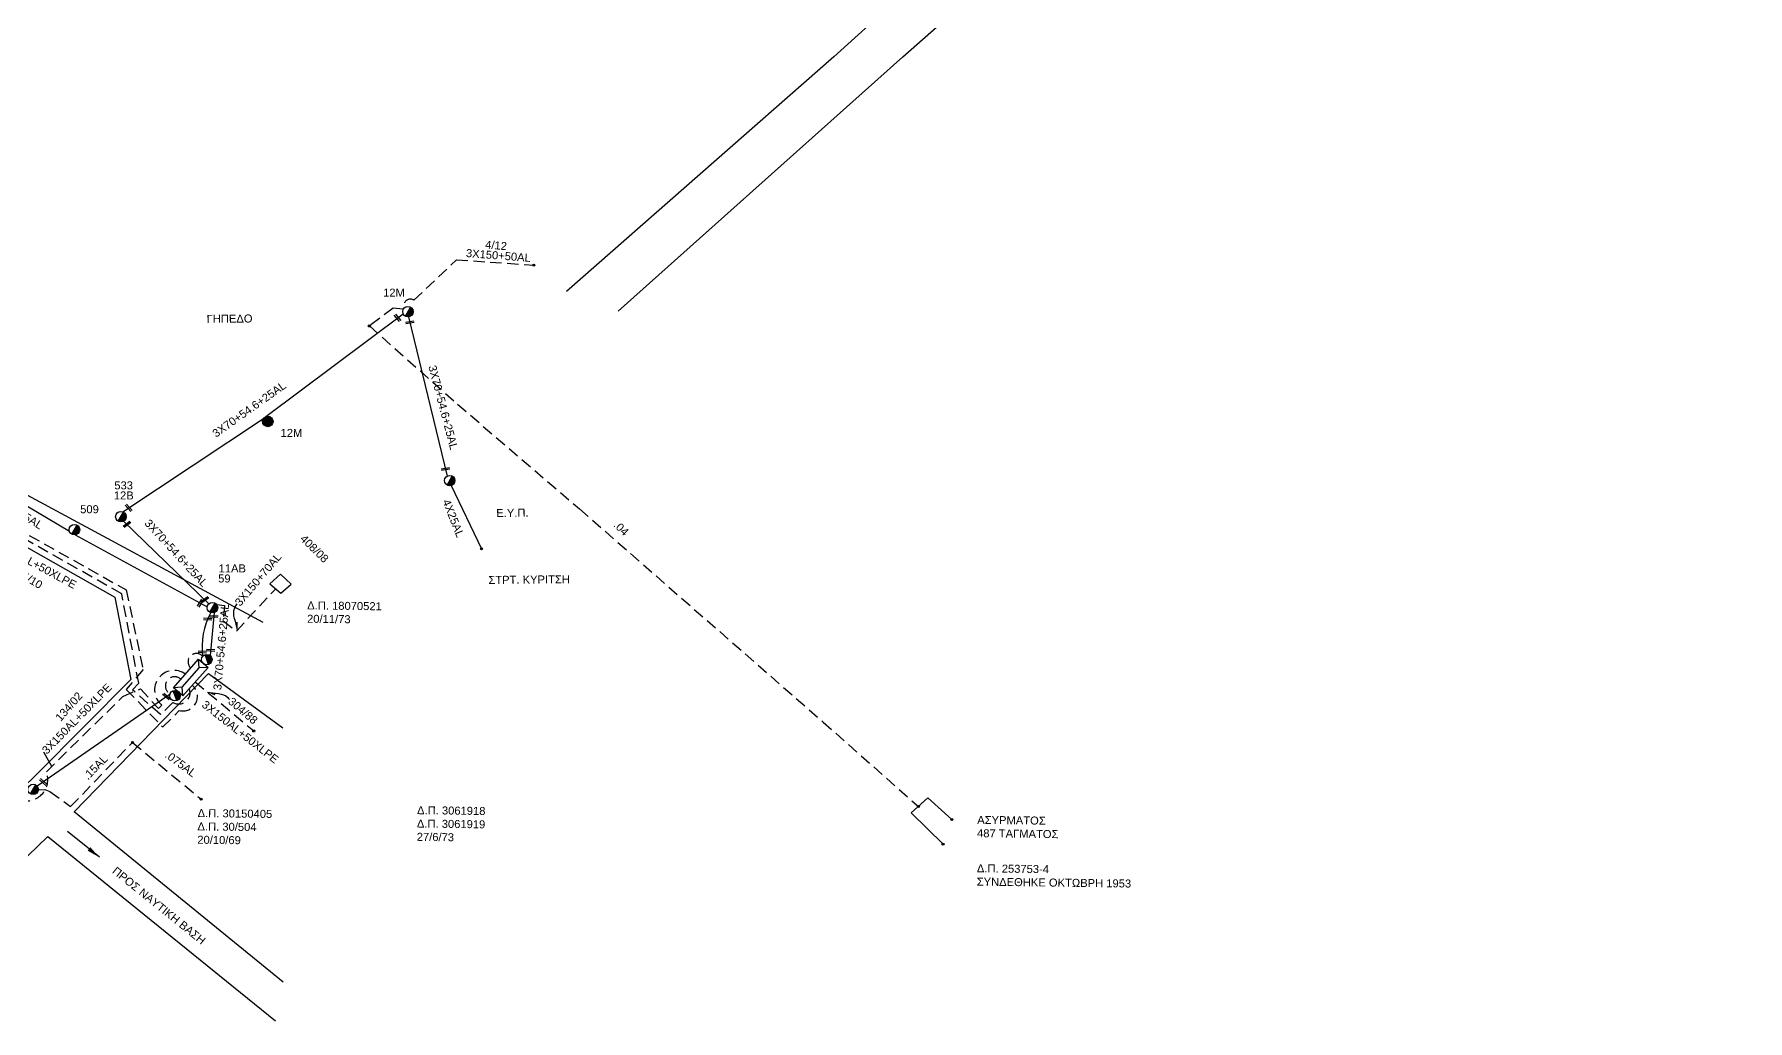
# Model space of a CAD drawing. Header units: millimetres. Extents: x 1266 to 3066, y 765 to 1784.
# Drawn here: x 2032.8 to 2418.2, y 1364.3 to 1586.3 of the extents above; entities that cross this region are included whole.
import ezdxf

# ---------------------------------------------------------------- set-up
doc = ezdxf.new("R2010")
doc.units = ezdxf.units.MM
doc.linetypes.add('DASHED', pattern=[19.05, 12.7, -6.35])
for name, color, linetype in [('Άγνωστα', 7, 'Continuous'), ('Εναέρια παροχή ΧΤ 4x25', 7, 'SYN_LINE'), ('Επιγραφές - Σχήματα', 7, 'Continuous'), ('Καλώδια ΧΤ   3x150+50AL', 7, 'DASHED'), ('Καλώδια ΧΤ   3x150+50CU', 7, 'DASHED'), ('Καλώδια ΧΤ   3x150AL+50XLPE', 7, 'DASHED'), ('Μηχανική τομή', 7, 'Continuous'), ('Στύλος Ξύλινος', 7, 'Continuous'), ('Στύλος Ξύλινος @ 1', 7, 'Continuous'), ('Στύλος ΦΜ', 7, 'Continuous'), ('Στύλος ΦΜ @ 1', 7, 'Continuous'), ('Συνδέσεις', 7, 'Continuous'), ('Συνεστραμμένα ΧΤ   3x70+54.6+25 AL', 7, 'SYN_LINE'), ('Υποσταθμός εναέριος 2 στύλων', 7, 'Continuous'), ('Υποσταθμός πόλεως', 7, 'Continuous'), ('Υπόβαθρο ΔΕΗ', 7, 'Continuous'), ('Υπόγεια Καλώδια Δικτύου ΧΤ   .04', 7, 'DASHED'), ('Υπόγεια Καλώδια Δικτύου ΧΤ   .075', 7, 'DASHED'), ('Υπόγεια Καλώδια Δικτύου ΧΤ   .15', 7, 'DASHED'), ('Υπόγεια καλώδια Δικτύου ΧΤ και Παρ. ΧΤ - 3X150+70 AL', 7, 'DASHED')]:
    doc.layers.add(name, color=color, linetype=linetype)
doc.styles.get("Standard").update_dxf_attribs({"font": 'arial.ttf'})
doc.linetypes.add('SYN_LINE', pattern='A,0.5,-0.0001,["/\\/\\/\\/",Standard,S=0.1,R=0,X=0,Y=-0.05],-0.25', length=0.7501)
doc.dimstyles.new('ISO-25', dxfattribs={"dimtxt": 2.5, "dimasz": 2.5, "dimexe": 1.25, "dimexo": 0.625, "dimtad": 1, "dimtxsty": 'Standard', "dimcen": 2.5, "dimadec": 0, "dimazin": 0, "dimtfac": 1, "dimtmove": 0, "dimatfit": 3, "dimfxl": 1, "dimarcsym": 0})

# ---------------------------------------------------------------- blocks, each defined once
blk = doc.blocks.new('ΥΠΑΡΧΩΝ ΤΣΙΜΕΝΤΕΝΙΟΣ ΣΤΥΛΟΣ')
at = {"layer": 'Στύλος ΦΜ'}
blk.add_hatch(color=7, dxfattribs=at).paths.add_polyline_path([(-1.29, -2.28, 0.574793), (2.62, 0, 0.268822), (1.3, 2.27)])
at = {"layer": 'Στύλος ΦΜ', "color": 7}
blk.add_line((-1.29, -2.28), (1.3, 2.27), dxfattribs=at)
blk.add_circle((0, 0), 2.62, dxfattribs=at)
at = {"layer": 'Στύλος ΦΜ', "flags": 4}
for tag, p in [('ΑΡΙΘΜΟΣ', (-4.68, 8.05)), ('ΤΥΠΟΣ', (-4.91, 3.03))]:
    blk.add_attdef(tag, p, '', height=4, dxfattribs=at)
blk = doc.blocks.new('ΥΠΟΣΤΑΘΜΟΣ ΕΝΑΕΡΙΟΣ ΕΠΙ 2 ΣΤΥΛΩΝ')
at = {"layer": 'Υποσταθμός εναέριος 2 στύλων', "linetype": 'Continuous'}
for points in [[(-11.97, -2.11, 0.574793), (-8.45, -0.07, 0.268822), (-9.64, 1.98)], [(9.68, -2.15, 0.574793), (13.19, -0.1, 0.268822), (12.01, 1.95)]]:
    blk.add_hatch(color=256, dxfattribs=at).paths.add_polyline_path(points)
for p, q in [((-11.97, -2.11), (-9.64, 1.98)), ((9.68, -2.15), (12.01, 1.95))]:
    blk.add_line(p, q, dxfattribs=at)
for centre in [(-10.81, -0.07), (10.84, -0.1)]:
    blk.add_circle(centre, 2.36, dxfattribs=at)
at = {"layer": 'Υποσταθμός πόλεως', "linetype": 'Continuous', "ltscale": 40}
blk.add_lwpolyline([(-8.57, 2.82), (8.57, 2.82), (8.57, -2.82), (-8.57, -2.82)], close=True, dxfattribs=at)
for points in [[(-5.75, 0), (-8.57, 2.82)], [(-8.57, -2.82), (-5.75, 0)], [(-5.75, 0), (5.75, 0)], [(5.75, 0), (8.57, 2.82)], [(8.57, -2.82), (5.75, 0)]]:
    blk.add_lwpolyline(points, dxfattribs=at)
at = {"layer": 'Υποσταθμός εναέριος 2 στύλων', "ltscale": 40, "flags": 1}
for tag, p in [('ΜΕΤΑΣΧΗΜΑΤΙΣΜΟΣ', (14.09, 2.51)), ('ΙΣΧΥΣ', (14.07, -0.28)), ('ΑΡΙΘΜΟΣ', (14.19, -3))]:
    blk.add_attdef(tag, p, '', height=1.8, dxfattribs=at)
blk = doc.blocks.new('ΥΠΑΡΧΩΝ ΞΥΛΙΝΟΣ ΣΤΥΛΟΣ')
at = {"layer": 'Στύλος Ξύλινος'}
h = blk.add_hatch(color=7, dxfattribs=at)
h.paths.add_polyline_path([(-2.62, 0, 0.270008), (-1.29, -2.28), (1.3, 2.27, 0.576266)])
h.paths.add_polyline_path([(-1.29, -2.28, 0.574793), (2.62, 0, 0.268822), (1.3, 2.27)])
at = {"layer": 'Στύλος Ξύλινος', "color": 7}
blk.add_line((-1.29, -2.28), (1.3, 2.27), dxfattribs=at)
blk.add_circle((0, 0), 2.62, dxfattribs=at)
at = {"layer": 'Στύλος Ξύλινος', "flags": 4}
for tag, p in [('ΑΡΙΘΜΟΣ', (-4.91, 8.6)), ('ΤΥΠΟΣ', (-4.85, 3.39))]:
    blk.add_attdef(tag, p, '', height=4, dxfattribs=at)
blk = doc.blocks.new('ΜΗΧΑΝΙΚΗ ΤΟΜΗ')
at = {"layer": 'Μηχανική τομή', "ltscale": 40}
for p, q in [((-1.89, 0.78), (1.89, 0.78)), ((1.89, 0), (-1.89, 0))]:
    blk.add_line(p, q, dxfattribs=at)
blk = doc.blocks.new('_ΣΥΝΔΕΣΗ')
at = {"layer": 'Συνδέσεις', "linetype": 'SYN_LINE', "ltscale": 40}
blk.add_hatch(color=256, dxfattribs=at).paths.add_polyline_path([(0.5, -0.01, 1), (-0.5, -0.01, 1)])
at = {"layer": 'Συνδέσεις'}
blk.add_circle((0, -0.01), 0.5, dxfattribs=at)

msp = doc.modelspace()

# ---------------------------------------------------------------- linework, layer by layer
at = {"layer": 'Άγνωστα', "color": 85}
msp.add_lwpolyline([(2239.18, 1409.58), (2233.79, 1414.47), (2230.06, 1411.06), (2237.2, 1404.06)], dxfattribs=at)
at = {"layer": 'Άγνωστα', "color": 85, "linetype": 'DASHED', "ltscale": 0.2}
msp.add_arc((2069.23, 1445.08), 1.87, 40.3776, 228.3153, dxfattribs=at)
at = {"layer": 'Άγνωστα', "color": 1, "linetype": 'DASHED', "ltscale": 0.2}
msp.add_arc((2064.34, 1439.65), 2.06, 46.5545, 240.317, dxfattribs=at)
at = {"layer": 'Εναέρια παροχή ΧΤ 4x25', "color": 85, "ltscale": 20}
msp.add_lwpolyline([(2126.53, 1484.7), (2133.37, 1470.49)], dxfattribs=at)
at = {"layer": 'Επιγραφές - Σχήματα'}
msp.add_lwpolyline([(2085.77, 1462.62), (2088.27, 1460.53), (2090.56, 1462.56), (2088.18, 1464.76), (2085.77, 1462.62)], dxfattribs=at)
at = {"layer": 'Καλώδια ΧΤ   3x150+50CU', "color": 85, "ltscale": 0.2}
msp.add_lwpolyline([(2118.19, 1526.42), (2127.76, 1535.54), (2145.14, 1534.31)], dxfattribs=at)
msp.add_arc((2117.38, 1525.17), 1.49, 57.0246, 199.8222, dxfattribs=at)
at = {"layer": 'Καλώδια ΧΤ   3x150AL+50XLPE', "color": 30, "ltscale": 0.2}
msp.add_lwpolyline([(2018.37, 1480.98), (2053.46, 1461.24), (2057.26, 1443.33), (2053.47, 1438.86), (2061.66, 1430.41), (2065.4, 1434.12)], dxfattribs=at)
at = {"layer": 'Καλώδια ΧΤ   3x150AL+50XLPE', "color": 151, "ltscale": 0.2}
msp.add_lwpolyline([(2063.93, 1435.95), (2061.19, 1433.21), (2054.88, 1438.76), (2056.27, 1440.25), (2052.45, 1460.39), (2017.46, 1480.13)], dxfattribs=at)
at = {"layer": 'Καλώδια ΧΤ   3x150AL+50XLPE', "color": 2, "ltscale": 0.2}
msp.add_lwpolyline([(2035.5, 1420.34), (2052.71, 1437.28), (2056.69, 1439.01), (2060.71, 1434.53), (2061.47, 1435.33)], dxfattribs=at)
at = {"layer": 'Καλώδια ΧΤ   3x150AL+50XLPE', "color": 173, "ltscale": 0.2}
msp.add_lwpolyline([(2069, 1440.57), (2082.13, 1429.51)], dxfattribs=at)
at = {"layer": 'Καλώδια ΧΤ   3x150AL+50XLPE', "color": 2, "ltscale": 0.2}
for centre, radius, start, end in [((2064.22, 1438.74), 4.38, 54.4624, 231.0321), ((2031.01, 1418.59), 4.82, 249.3332, 21.2263)]:
    msp.add_arc(centre, radius, start, end, dxfattribs=at)
at = {"layer": 'Καλώδια ΧΤ   3x150AL+50XLPE', "color": 151, "ltscale": 0.2}
msp.add_arc((2065.26, 1438.14), 2.56, 238.6957, 20.7211, dxfattribs=at)
at = {"layer": 'Καλώδια ΧΤ   3x150AL+50XLPE', "color": 30, "ltscale": 0.2}
msp.add_arc((2066.2, 1437.29), 3.28, 255.7233, 49.8617, dxfattribs=at)
at = {"layer": 'Συνεστραμμένα ΧΤ   3x70+54.6+25 AL', "color": 85, "ltscale": 20}
for points in [[(2084.87, 1500.25), (2115.75, 1523.39)], [(2116.95, 1522.68), (2125.66, 1486.87)], [(2052.7, 1478.8), (2084.32, 1499.81)], [(2052.85, 1476.71), (2072.06, 1458.11)]]:
    msp.add_lwpolyline(points, dxfattribs=at)
at = {"layer": 'Συνεστραμμένα ΧΤ   3x70+54.6+25 AL', "color": 133, "ltscale": 20}
for points in [[(2011.46, 1491.76), (2040.68, 1474.5)], [(2041.95, 1473.63), (2071.7, 1457.43)]]:
    msp.add_lwpolyline(points, dxfattribs=at)
at = {"layer": 'Συνεστραμμένα ΧΤ   3x70+54.6+25 AL', "color": 133, "ltscale": 10}
msp.add_lwpolyline([(2073.25, 1456.14), (2072.33, 1446.48)], dxfattribs=at)
at = {"layer": 'Συνεστραμμένα ΧΤ   3x70+54.6+25 AL', "color": 1, "ltscale": 20}
msp.add_lwpolyline([(2033.4, 1417.15), (2063.32, 1437.87)], dxfattribs=at)
at = {"layer": 'Συνεστραμμένα ΧΤ   3x70+54.6+25 AL', "color": 85, "ltscale": 10}
msp.add_arc((2086.59, 1448.45), 16.08, 151.4233, 187.702, dxfattribs=at)
at = {"layer": 'Υπόβαθρο ΔΕΗ'}
for points in [[(2228.14, 1581.16), (2275.4, 1622.87), (2370.76, 1709.63), (2383.64, 1722.1), (2398.22, 1739.13), (2418.23, 1763.13)], [(2212.64, 1581.16), (2266.81, 1630.25), (2284.45, 1645.91), (2321.66, 1680.06), (2256.77, 1761.49), (2203.66, 1713.47), (2161.07, 1675.84), (2236.34, 1602.64)], [(2084.28, 1453.94), (2028.41, 1484.08), (1974.64, 1514.44), (1957.76, 1570.87), (1956.78, 1581.16)], [(2212.64, 1581.16), (2152.49, 1528.37)], [(2164.15, 1523.93), (2228.14, 1581.16)], [(1985.13, 1372.66), (1958.19, 1398.88), (1931.61, 1424.53), (1918.04, 1437.48), (1935.76, 1456.97), (1965.03, 1486.78), (1978.03, 1500.96), (1998.46, 1488.84), (2025.96, 1473.82), (2050.87, 1459.63), (2054.49, 1441.11), (2033.37, 1419.81), (1985.13, 1372.66)], [(2088.75, 1372.97), (2041.72, 1411.3), (2071.94, 1442.44), (2088.67, 1430.24)], [(2001.89, 1373), (2035.86, 1405.76), (2087.05, 1364.32)]]:
    msp.add_lwpolyline(points, dxfattribs=at)
at = {"layer": 'Υπόγεια Καλώδια Δικτύου ΧΤ   .04', "color": 85, "ltscale": 0.2}
msp.add_lwpolyline([(2115.78, 1524.38), (2113.53, 1524.67), (2108.15, 1520.63), (2128.01, 1503.01), (2155.45, 1479.45), (2210.24, 1431.52), (2231.66, 1412.52)], dxfattribs=at)
at = {"layer": 'Υπόγεια Καλώδια Δικτύου ΧΤ   .075', "color": 1, "ltscale": 0.2}
msp.add_lwpolyline([(2054.87, 1426.94), (2070.32, 1414.15)], dxfattribs=at)
at = {"layer": 'Υπόγεια Καλώδια Δικτύου ΧΤ   .15', "color": 1, "ltscale": 0.2}
msp.add_lwpolyline([(2033.69, 1416.24), (2035.14, 1416.34), (2036.31, 1415.87), (2040.96, 1412.5), (2054.87, 1426.94)], dxfattribs=at)
at = {"layer": 'Υπόγεια καλώδια Δικτύου ΧΤ και Παρ. ΧΤ - 3X150+70 AL', "color": 85, "ltscale": 0.2}
msp.add_lwpolyline([(2073.81, 1457.95), (2075.58, 1457.77), (2075.29, 1454.28), (2078.24, 1452), (2087.09, 1461.51)], dxfattribs=at)

# ---------------------------------------------------------------- block references
at = {"layer": 'Μηχανική τομή'}
for p, xscale, yscale, zscale, rotation in [((2114.33, 1522.33), 0.4999999999995693, 0.4999999999995693, 0.4999999999995693, 310.7762463152489), ((2117.3, 1521.27), 0.499999999999545, 0.499999999999545, 0.499999999999545, 8.453167135236942), ((2125.32, 1488.27), 0.499999999999545, 0.499999999999545, 0.499999999999545, 8.453167135236942), ((2053.86, 1479.57), 0.4999999999995693, 0.4999999999995693, 0.4999999999995693, 310.7762463152489), ((2053.73, 1475.86), 0.4999999999996742, 0.4999999999996742, 0.4999999999996742, 35.969950411005), ((2070.31, 1458.18), 0.4999999999996996, 0.4999999999996996, 0.4999999999996996, 58.44719651788344), ((2071.25, 1458.9), 0.4999999999996742, 0.4999999999996742, 0.4999999999996742, 35.969950411005), ((2071.79, 1454.48), 0.4999999999997055, 0.4999999999997055, 0.4999999999997055, 356.3360662682077), ((2073.15, 1455.07), 0.4999999999997055, 0.4999999999997055, 0.4999999999997055, 356.3360662682077), ((2070.55, 1447.11), 0.4999999999997055, 0.4999999999997055, 0.4999999999997055, 356.3360662682077), ((2072.42, 1447.48), 0.4999999999997055, 0.4999999999997055, 0.4999999999997055, 356.3360662682077), ((2062.63, 1437.39), 0.4999999999995935, 0.4999999999995935, 0.4999999999995935, 139.9847193685616), ((2034.89, 1418.18), 0.4999999999995935, 0.4999999999995935, 0.4999999999995935, 139.9847193685616)]:
    msp.add_blockref('ΜΗΧΑΝΙΚΗ ΤΟΜΗ', p, dxfattribs=dict(at, xscale=xscale, yscale=yscale, zscale=zscale, rotation=rotation))
at = {"layer": 'Στύλος Ξύλινος @ 1', "ltscale": 40}
ref = msp.add_blockref('ΥΠΑΡΧΩΝ ΞΥΛΙΝΟΣ ΣΤΥΛΟΣ', (2085.3, 1499.15), dxfattribs=dict(at, xscale=0.4499999999998181, yscale=0.4499999999998181, zscale=0.4499999999998181))
ref.add_attrib('ΤΥΠΟΣ', '12M', (2088.18, 1495.67), dxfattribs={"layer": 'Στύλος Ξύλινος', "height": 1.8, "flags": 4})
at = {"layer": 'Στύλος ΦΜ @ 1', "ltscale": 40}
ref = msp.add_blockref('ΥΠΑΡΧΩΝ ΤΣΙΜΕΝΤΕΝΙΟΣ ΣΤΥΛΟΣ', (2116.83, 1523.85), dxfattribs=dict(at, xscale=0.4499999999998181, yscale=0.4499999999998181, zscale=0.4499999999998181))
ref.add_attrib('ΤΥΠΟΣ', '12M', (2111.25, 1527.22), dxfattribs={"layer": 'Στύλος ΦΜ', "height": 1.8, "flags": 4})
ref = msp.add_blockref('ΥΠΑΡΧΩΝ ΤΣΙΜΕΝΤΕΝΙΟΣ ΣΤΥΛΟΣ', (2052.25, 1477.72), dxfattribs=dict(at, xscale=0.4499999999998181, yscale=0.4499999999998181, zscale=0.4499999999998181))
ref.add_attrib('ΤΥΠΟΣ', '12B', (2050.67, 1481.6), dxfattribs={"layer": 'Στύλος ΦΜ', "height": 1.8, "flags": 4})
ref.add_attrib('ΑΡΙΘΜΟΣ', '533', (2050.78, 1483.86), dxfattribs={"layer": 'Στύλος ΦΜ', "height": 1.8, "flags": 4})
at = {"layer": 'Στύλος ΦΜ @ 1', "ltscale": 40, "xscale": 0.4499999999998181, "yscale": 0.4499999999998181, "zscale": 0.4499999999998181}
msp.add_blockref('ΥΠΑΡΧΩΝ ΤΣΙΜΕΝΤΕΝΙΟΣ ΣΤΥΛΟΣ', (2126.23, 1485.84), dxfattribs=at)
at = {"layer": 'Στύλος ΦΜ @ 1', "ltscale": 40}
ref = msp.add_blockref('ΥΠΑΡΧΩΝ ΤΣΙΜΕΝΤΕΝΙΟΣ ΣΤΥΛΟΣ', (2041.82, 1474.8), dxfattribs=dict(at, xscale=0.4499999999998181, yscale=0.4499999999998181, zscale=0.4499999999998181))
ref.add_attrib('ΤΥΠΟΣ', '509', (2043.1, 1478.5), dxfattribs={"layer": 'Στύλος ΦΜ', "height": 1.8, "flags": 4})
ref = msp.add_blockref('ΥΠΑΡΧΩΝ ΤΣΙΜΕΝΤΕΝΙΟΣ ΣΤΥΛΟΣ', (2072.86, 1457.25), dxfattribs=dict(at, xscale=0.4499999999998181, yscale=0.4499999999998181, zscale=0.4499999999998181))
ref.add_attrib('ΤΥΠΟΣ', '59', (2074.14, 1462.92), dxfattribs={"layer": 'Στύλος ΦΜ', "height": 1.8, "flags": 4})
ref.add_attrib('ΑΡΙΘΜΟΣ', '11AB', (2074.24, 1465.19), dxfattribs={"layer": 'Στύλος ΦΜ', "height": 1.8, "flags": 4})
ref = msp.add_blockref('ΥΠΑΡΧΩΝ ΤΣΙΜΕΝΤΕΝΙΟΣ ΣΤΥΛΟΣ', (2032.52, 1416.37), dxfattribs=dict(at, xscale=0.4499999999998181, yscale=0.4499999999998181, zscale=0.4499999999998181))
ref.add_attrib('ΤΥΠΟΣ', '11EB', (2023.46, 1418.62), dxfattribs={"layer": 'Στύλος ΦΜ', "height": 1.8, "flags": 4})
ref.add_attrib('ΑΡΙΘΜΟΣ', '2811', (2023.57, 1420.88), dxfattribs={"layer": 'Στύλος ΦΜ', "height": 1.8, "flags": 4})
at = {"layer": 'Συνδέσεις', "xscale": 0.4499999999998181, "yscale": 0.4499999999998181, "zscale": 0.4499999999998181}
for p in [(2145.15, 1534.32), (2108.15, 1520.63), (2133.37, 1470.49), (2054.87, 1426.94), (2082.13, 1429.51), (2070.32, 1414.15), (2231.66, 1412.52), (2239.18, 1409.58), (2237.2, 1404.06)]:
    msp.add_blockref('_ΣΥΝΔΕΣΗ', p, dxfattribs=at)
at = {"layer": 'Υποσταθμός εναέριος 2 στύλων', "xscale": 0.5000000000000546, "yscale": 0.5000000000000546, "zscale": 0.5000000000000546, "rotation": 48.66990769151104}
msp.add_blockref('ΥΠΟΣΤΑΘΜΟΣ ΕΝΑΕΡΙΟΣ ΕΠΙ 2 ΣΤΥΛΩΝ', (2067.97, 1441.53), dxfattribs=at)

# ---------------------------------------------------------------- texts
at = {"layer": 'Εναέρια παροχή ΧΤ 4x25', "color": 7, "insert": (2126.24, 1481.85), "char_height": 1.8, "width": 168.3718, "attachment_point": 1, "rotation": 291.6402}
msp.add_mtext('4X25AL', dxfattribs=at)
at = {"layer": 'Επιγραφές - Σχήματα', "color": 1, "char_height": 1.8, "width": 168.3718, "attachment_point": 1, "rotation": 0.5528}
for s, insert in [('ΓΗΠΕΔΟ', (2071.53, 1523.12)), ('E.Y.Π.', (2136.69, 1479.45)), ('ΣΤΡΤ. ΚΥΡΙΤΣΗ', (2134.92, 1464.38))]:
    msp.add_mtext(s, dxfattribs=dict(at, insert=insert))
at = {"layer": 'Επιγραφές - Σχήματα', "color": 7, "char_height": 1.8, "width": 168.3718, "attachment_point": 1}
for s, insert, rotation in [('408/08', (2093.67, 1473.85), 315.6929), ('44/10', (2029.44, 1466.15), 329.3384), ('134/02', (2037.35, 1432.7), 48.6854), ('304/88', (2077.39, 1437.24), 319.4652)]:
    msp.add_mtext(s, dxfattribs=dict(at, insert=insert, rotation=rotation))
at = {"layer": 'Επιγραφές - Σχήματα', "linetype": 'Continuous', "char_height": 1.8, "width": 59.2982, "attachment_point": 1}
for s, insert, rotation in [('\\A1;Δ.Π. 18070521\\P20/11/73', (2094.19, 1458.67), 359.2778), ('\\A1;Δ.Π. 30150405\\PΔ.Π. 30/504\\P20/10/69', (2069.54, 1411.95), 359.2778), ('\\A1;Δ.Π. 3061918\\PΔ.Π. 3061919\\P27/6/73', (2118.9, 1412.6), 359.2778), ('\\A1;ΑΣΥΡΜΑΤΟΣ \\P487 ΤΑΓΜΑΤΟΣ', (2244.91, 1410.42), 359.2778), ('\\A1;Δ.Π. 253753-4\\PΣΥΝΔΕΘΗΚΕ ΟΚΤΩΒΡΗ 1953', (2244.84, 1399.52), 359.2778), ('ΠΡΟΣ ΝΑΥΤΙΚΗ ΒΑΣΗ', (2051.28, 1399.1), 321.0359)]:
    msp.add_mtext(s, dxfattribs=dict(at, insert=insert, rotation=rotation))
at = {"layer": 'Καλώδια ΧΤ   3x150+50AL', "color": 7, "char_height": 1.8, "width": 168.3718, "attachment_point": 1, "rotation": 355.5886}
for s, insert in [('4/12', (2134.29, 1539.85)), ('3X150+50AL', (2129.97, 1537.95))]:
    msp.add_mtext(s, dxfattribs=dict(at, insert=insert))
at = {"layer": 'Καλώδια ΧΤ   3x150AL+50XLPE', "color": 7, "char_height": 1.8, "width": 27.8484, "attachment_point": 5}
for insert, rotation in [((2032.82, 1467.21), 331.5821), ((2042.35, 1432.26), 45.4353), ((2079.1, 1429.3), 321.8204)]:
    msp.add_mtext('3X150AL+50XLPE', dxfattribs=dict(at, insert=insert, rotation=rotation))
at = {"layer": 'Συνεστραμμένα ΧΤ   3x70+54.6+25 AL', "color": 7, "char_height": 1.8, "width": 168.3718, "attachment_point": 1}
for insert, rotation in [((2123.14, 1511.97), 284.7873), ((2072.62, 1496.92), 35.5054), ((2018.27, 1486.57), 328.3997), ((2058.76, 1477.35), 312.5877), ((2073.03, 1438.79), 84.7396)]:
    msp.add_mtext('3X70+54.6+25AL', dxfattribs=dict(at, insert=insert, rotation=rotation))
at = {"layer": 'Υπόγεια Καλώδια Δικτύου ΧΤ   .04', "color": 7, "insert": (2164.19, 1476.97), "char_height": 1.8, "width": 168.3718, "attachment_point": 1, "rotation": 315.7675}
msp.add_mtext('.04', dxfattribs=at)
at = {"layer": 'Υπόγεια Καλώδια Δικτύου ΧΤ   .075', "color": 7, "insert": (2063.07, 1425.19), "char_height": 1.8, "width": 168.3718, "attachment_point": 1, "rotation": 323.5116}
msp.add_mtext('.075AL', dxfattribs=at)
at = {"layer": 'Υπόγεια Καλώδια Δικτύου ΧΤ   .15', "color": 7, "insert": (2043.56, 1419.63), "char_height": 1.8, "width": 168.3718, "attachment_point": 1, "rotation": 45.6091}
msp.add_mtext('.15AL', dxfattribs=at)
at = {"layer": 'Υπόγεια καλώδια Δικτύου ΧΤ και Παρ. ΧΤ - 3X150+70 AL', "color": 7, "insert": (2077.72, 1458.59), "char_height": 1.8, "width": 168.3718, "attachment_point": 1, "rotation": 49.8073}
msp.add_mtext('3X150+70AL', dxfattribs=at)

# ---------------------------------------------------------------- leaders
at = {"layer": 'Επιγραφές - Σχήματα', "path_type": 1}
for points in [[(2078.48, 1452.25), (2077.87, 1457.21), (2078.43, 1458.08)], [(2071.73, 1438.26), (2076.29, 1437.04), (2076.66, 1436.59)]]:
    msp.add_leader(points, dimstyle='ISO-25', override={"dimasz": 1.8, "dimgap": 0.625, "dimtad": 0}, dxfattribs=at)
at = {"layer": 'Επιγραφές - Σχήματα', "ltscale": 40}
for points, override in [([(2036.71, 1421.52), (2034.95, 1424.72)], {"dimasz": 1, "dimtad": 0}), ([(2047.41, 1401.09), (2040.24, 1406.88)], {"dimasz": 3, "dimtad": 0})]:
    msp.add_leader(points, dimstyle='ISO-25', override=override, dxfattribs=at)

doc.saveas('drawing.dxf')
